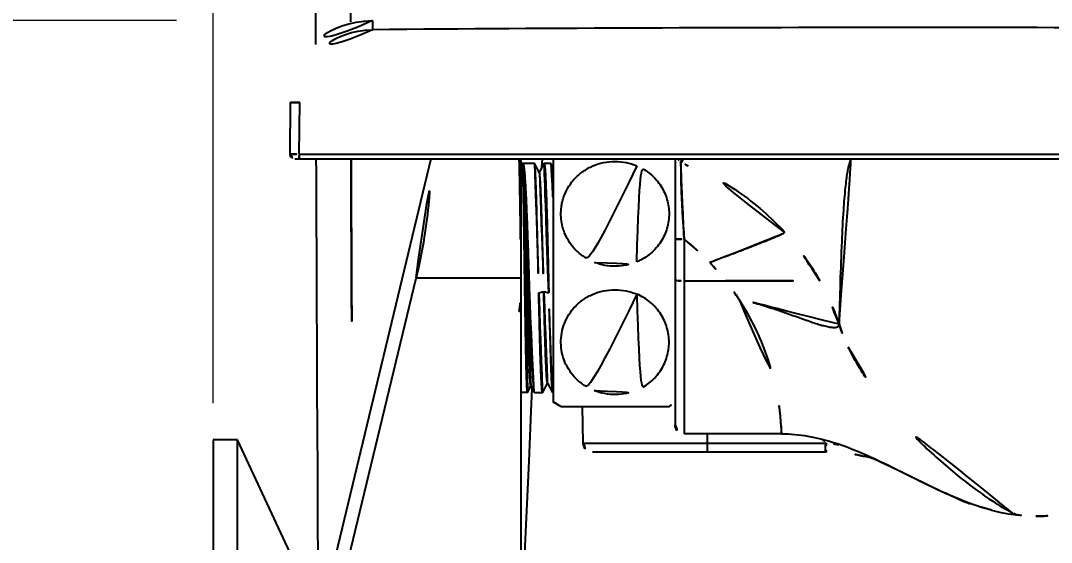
# Model space of a CAD drawing. Extents: x 16296684858 to 16296688009, y -37409618718 to -37409616409.
# Drawn here: x 16296686626.2 to 16296686738.7, y -37409618259.1 to -37409618202.1 of the extents above; entities that cross this region are included whole.
import ezdxf

# ---------------------------------------------------------------- set-up
doc = ezdxf.new("R2010")
doc.units = 0
doc.header["$LTSCALE"] = 10
doc.header["$MEASUREMENT"] = 0
doc.header["$PDMODE"] = 3
doc.header["$PDSIZE"] = -10
doc.layers.get('0').update_dxf_attribs({"linetype": 'CONTINUOUS'})
doc.layers.get('DEFPOINTS').update_dxf_attribs({"linetype": 'CONTINUOUS'})
doc.styles.add('Daelim Dimension', font='')
doc.styles.get('Daelim Dimension').set_extended_font_data('나눔고딕')
doc.dimstyles.new('DEFAULT', dxfattribs={"dimscale": 2, "dimtxt": 2, "dimasz": 2, "dimexe": 0, "dimexo": 2, "dimgap": 1, "dimtad": 1, "dimdec": 1, "dimzin": 9, "dimdsep": 46, "dimtxsty": 'Daelim Dimension', "dimcen": 0.5, "dimclrd": 252, "dimclre": 252, "dimclrt": 3, "dimadec": 1, "dimazin": 0, "dimtfac": 1, "dimtdec": 1, "dimtix": 1, "dimtmove": 0, "dimatfit": 3, "dimfxl": 1, "dimtolj": 1, "dimtzin": 1, "dimlwd": 9, "dimlwe": 9, "dimarcsym": 0})

# ---------------------------------------------------------------- blocks, each defined once
blk = doc.blocks.new('*D3')
at = {"color": 5, "lineweight": 9, "ltscale": 0.5, "transparency": 16777216}
for p, q in [((16296686647.237181, -37409618243.867683), (16296686647.237181, -37409618009.604767)), ((16296686702.95694, -37409618070.221809), (16296686702.95694, -37409618009.604767)), ((16296686647.237181, -37409618011.604767), (16296686571.895611, -37409618011.604767)), ((16296686694.95694, -37409618011.604767), (16296686655.237181, -37409618011.604767))]:
    blk.add_line(p, q, dxfattribs=at)
at = {"color": 5, "ltscale": 0.5, "transparency": 16777216}
for points in [[(16296686655.237181, -37409618010.271431), (16296686655.237181, -37409618012.938103), (16296686647.237181, -37409618011.604767)], [(16296686694.95694, -37409618010.271431), (16296686694.95694, -37409618012.938103), (16296686702.95694, -37409618011.604767)]]:
    blk.add_solid(points, dxfattribs=at)
at = {"layer": 'DEFPOINTS', "color": 0, "ltscale": 0.5, "transparency": 16777216}
for p in [(16296686702.95694, -37409618011.604767), (16296686702.95694, -37409618074.221809), (16296686647.237181, -37409618247.867683)]:
    blk.add_point(p, dxfattribs=at)
at = {"color": 7, "ltscale": 0.5, "transparency": 16777216, "insert": (16296686601.663851, -37409617998.317207), "char_height": 20, "attachment_point": 5, "style": 'Daelim Dimension'}
blk.add_mtext('\\A1;55.7', dxfattribs=at)
blk = doc.blocks.new('*D4')
at = {"color": 5, "lineweight": 9, "ltscale": 0.5, "transparency": 16777216}
for p, q in [((16296686772.38397, -37409618253.4183), (16296686772.38397, -37409618327.67316)), ((16296686647.23718, -37409618306.37591), (16296686647.23718, -37409618327.67316)), ((16296686764.38397, -37409618325.67316), (16296686655.23718, -37409618325.67316))]:
    blk.add_line(p, q, dxfattribs=at)
at = {"color": 5, "ltscale": 0.5, "transparency": 16777216}
for points in [[(16296686655.23718, -37409618324.33983), (16296686655.23718, -37409618327.0065), (16296686647.23718, -37409618325.67316)], [(16296686764.38397, -37409618324.33983), (16296686764.38397, -37409618327.0065), (16296686772.38397, -37409618325.67316)]]:
    blk.add_solid(points, dxfattribs=at)
at = {"layer": 'DEFPOINTS', "color": 0, "ltscale": 0.5, "transparency": 16777216}
for p in [(16296686772.38397, -37409618249.4183), (16296686647.23718, -37409618302.37591), (16296686647.23718, -37409618325.67316)]:
    blk.add_point(p, dxfattribs=at)
at = {"color": 7, "ltscale": 0.5, "transparency": 16777216, "insert": (16296686709.81058, -37409618312.27116), "char_height": 20, "attachment_point": 5, "style": 'Daelim Dimension'}
blk.add_mtext('\\A1;125.2', dxfattribs=at)
blk = doc.blocks.new('*D5')
at = {"color": 5, "lineweight": 9, "ltscale": 0.5, "transparency": 16777216}
for p, q in [((16296686796.137171, -37409618239.221786), (16296686796.137171, -37409618394.285606)), ((16296686647.237181, -37409618306.375648), (16296686647.237181, -37409618394.285606)), ((16296686788.137171, -37409618392.285606), (16296686655.237181, -37409618392.285606))]:
    blk.add_line(p, q, dxfattribs=at)
at = {"color": 5, "ltscale": 0.5, "transparency": 16777216}
for points in [[(16296686655.237181, -37409618390.952271), (16296686655.237181, -37409618393.618942), (16296686647.237181, -37409618392.285606)], [(16296686788.137171, -37409618390.952271), (16296686788.137171, -37409618393.618942), (16296686796.137171, -37409618392.285606)]]:
    blk.add_solid(points, dxfattribs=at)
at = {"layer": 'DEFPOINTS', "color": 0, "ltscale": 0.5, "transparency": 16777216}
for p in [(16296686796.137171, -37409618235.221786), (16296686647.237181, -37409618302.375648), (16296686647.237181, -37409618392.285606)]:
    blk.add_point(p, dxfattribs=at)
at = {"color": 7, "ltscale": 0.5, "transparency": 16777216, "insert": (16296686721.68717, -37409618378.883614), "char_height": 20, "attachment_point": 5, "style": 'Daelim Dimension'}
blk.add_mtext('\\A1;148.9', dxfattribs=at)
blk = doc.blocks.new('*D13')
at = {"color": 5, "lineweight": 9, "ltscale": 0.5, "transparency": 16777216}
for p, q in [((16296686643.23719, -37409617535.35121), (16296686554.64207, -37409617535.35121)), ((16296686556.64207, -37409617543.35121), (16296686556.64207, -37409618194.14514)), ((16296686643.23719, -37409618202.14514), (16296686554.64207, -37409618202.14514))]:
    blk.add_line(p, q, dxfattribs=at)
at = {"color": 5, "ltscale": 0.5, "transparency": 16777216}
for points in [[(16296686555.30873, -37409617543.35121), (16296686557.9754, -37409617543.35121), (16296686556.64207, -37409617535.35121)], [(16296686555.30873, -37409618194.14514), (16296686557.9754, -37409618194.14514), (16296686556.64207, -37409618202.14514)]]:
    blk.add_solid(points, dxfattribs=at)
at = {"layer": 'DEFPOINTS', "color": 0, "ltscale": 0.5, "transparency": 16777216}
for p in [(16296686647.23719, -37409617535.35121), (16296686556.64207, -37409618202.14514), (16296686647.23719, -37409618202.14514)]:
    blk.add_point(p, dxfattribs=at)
at = {"color": 7, "ltscale": 0.5, "transparency": 16777216, "insert": (16296686543.75507, -37409617868.74818), "char_height": 20, "attachment_point": 5, "rotation": 90, "style": 'Daelim Dimension'}
blk.add_mtext('\\A1;870', dxfattribs=at)

msp = doc.modelspace()

# ---------------------------------------------------------------- linework, layer by layer
at = {"color": 7, "linetype": 'Continuous'}
for p, q in [((16296686664.619129, -37409618202.145287), (16296686664.627069, -37409618203.136482)), ((16296686655.641581, -37409618216.71743), (16296686655.690901, -37409618211.066307)), ((16296686656.641529, -37409618216.718758), (16296686656.69088, -37409618211.069153)), ((16296686656.641529, -37409618216.718758), (16296686791.632799, -37409618216.718758)), ((16296686656.140829, -37409618217.221786), (16296686792.13426, -37409618217.221786)), ((16296686670.97716, -37409618217.221786), (16296686660.625719, -37409618260.338623)), ((16296686680.83717, -37409618217.405937), (16296686680.74127, -37409618217.221786)), ((16296686680.83717, -37409618288.371773), (16296686680.83717, -37409618217.406517)), ((16296686681.000811, -37409618217.721786), (16296686680.83717, -37409618217.721786)), ((16296686681.000811, -37409618217.721786), (16296686681.002741, -37409618217.723663)), ((16296686682.299009, -37409618217.721786), (16296686681.03306, -37409618217.721786)), ((16296686682.299009, -37409618217.721786), (16296686682.310659, -37409618217.732857)), ((16296686682.8403, -37409618218.749786), (16296686682.31032, -37409618217.732857)), ((16296686683.340931, -37409618217.735786), (16296686682.8263, -37409618218.722931)), ((16296686683.123329, -37409618218.153221), (16296686683.16452, -37409618217.221786)), ((16296686683.35527, -37409618217.721786), (16296686683.340719, -37409618217.735786)), ((16296686684.08815, -37409618217.721786), (16296686683.35527, -37409618217.721786)), ((16296686684.08815, -37409618217.721786), (16296686684.099461, -37409618217.732849)), ((16296686684.33717, -37409618218.189217), (16296686684.09926, -37409618217.732849)), ((16296686684.33717, -37409618217.221786), (16296686684.33717, -37409618243.721626)), ((16296686697.637171, -37409618217.221786), (16296686697.637171, -37409618246.221741)), ((16296686698.637199, -37409618225.985603), (16296686698.637171, -37409618247.221786)), ((16296686660.102921, -37409618268.861656), (16296686669.37953, -37409618230.221779)), ((16296686680.837009, -37409618230.221779), (16296686669.37953, -37409618230.221779)), ((16296686698.637199, -37409618230.518494), (16296686703.148291, -37409618230.518494)), ((16296686682.76738, -37409618231.844414), (16296686683.31629, -37409618231.707581)), ((16296686683.31764, -37409618231.707458), (16296686683.866859, -37409618231.844299)), ((16296686680.837151, -37409618233.873062), (16296686680.64068, -37409618233.873062)), ((16296686683.19718, -37409618242.707932), (16296686683.732889, -37409618241.680367)), ((16296686683.71883, -37409618241.653397), (16296686683.732889, -37409618241.680367)), ((16296686683.732889, -37409618241.680367), (16296686684.27006, -37409618242.710709)), ((16296686681.548349, -37409618242.721786), (16296686680.83717, -37409618242.721786)), ((16296686681.54739, -37409618242.721657), (16296686681.548349, -37409618242.721786)), ((16296686681.55512, -37409618242.715347), (16296686681.918699, -37409618242.017342)), ((16296686681.905359, -37409618241.99173), (16296686681.918699, -37409618242.017342)), ((16296686681.918699, -37409618242.017342), (16296686682.276159, -37409618242.702888)), ((16296686681.94825, -37409618244.746452), (16296686682.056999, -37409618242.28257)), ((16296686682.296, -37409618242.721786), (16296686682.27643, -37409618242.702888)), ((16296686682.296, -37409618242.721786), (16296686683.18309, -37409618242.721786)), ((16296686683.18309, -37409618242.721786), (16296686683.197729, -37409618242.707932)), ((16296686684.2812, -37409618242.721786), (16296686684.269859, -37409618242.710709)), ((16296686684.33717, -37409618242.721786), (16296686684.2812, -37409618242.721786)), ((16296686685.190359, -37409618244.222672), (16296686684.336941, -37409618243.721626)), ((16296686685.19018, -37409618244.221786), (16296686696.98406, -37409618244.221786)), ((16296686687.62002, -37409618248.239227), (16296686687.549891, -37409618244.221786)), ((16296686709.264271, -37409618247.221786), (16296686698.637171, -37409618247.221786)), ((16296686701.137159, -37409618247.221786), (16296686701.137171, -37409618249.221786)), ((16296686649.896391, -37409618247.867683), (16296686647.237181, -37409618247.867683)), ((16296686647.237181, -37409618247.867943), (16296686647.237181, -37409618302.375648)), ((16296686656.987181, -37409618263.062202), (16296686649.896391, -37409618247.867683)), ((16296686649.896391, -37409618302.375908), (16296686649.896391, -37409618247.867683)), ((16296686687.62002, -37409618248.239227), (16296686714.06078, -37409618248.239227)), ((16296686714.06078, -37409618249.221786), (16296686714.06078, -37409618248.239227)), ((16296686714.114071, -37409618248.243843), (16296686714.06078, -37409618248.239273)), ((16296686714.12122, -37409618249.221786), (16296686688.619869, -37409618249.221786)), ((16296686719.209721, -37409618249.889923), (16296686721.89587, -37409618251.133636)), ((16296686730.76899, -37409618255.116188), (16296686730.942751, -37409618255.172691)), ((16296686734.80949, -37409618256.047073), (16296686734.867889, -37409618256.05426))]:
    msp.add_line(p, q, dxfattribs=at)
for points in [[(16296686658.35001, -37409618149.602707), (16296686658.347481, -37409618152.370377), (16296686658.34479, -37409618157.757683), (16296686658.34479, -37409618163.096611), (16296686658.34725, -37409618168.386429), (16296686658.35195, -37409618173.626938), (16296686658.35869, -37409618178.818153), (16296686658.36731, -37409618183.960426), (16296686658.377621, -37409618189.054382), (16296686658.3895, -37409618194.100838), (16296686658.402809, -37409618199.100731), (16296686658.41972, -37409618204.766609)], [(16296686658.46278, -37409618217.222427), (16296686658.468121, -37409618218.658592), (16296686658.487, -37409618223.444237), (16296686658.506729, -37409618228.189461), (16296686658.527241, -37409618232.893967), (16296686658.54846, -37409618237.558357), (16296686658.57032, -37409618242.18322), (16296686658.59277, -37409618246.769302), (16296686658.615761, -37409618251.317238), (16296686658.639231, -37409618255.827721), (16296686658.67174, -37409618261.871841)], [(16296686680.999069, -37409618266.310577), (16296686681.23243, -37409618260.997658), (16296686681.46843, -37409618255.632912), (16296686681.70705, -37409618250.215988), (16296686681.94825, -37409618244.746452)], [(16296686721.89587, -37409618251.133636), (16296686726.74461, -37409618253.509697), (16296686727.332609, -37409618253.726753)], [(16296686732.180799, -37409618255.564392), (16296686733.05871, -37409618255.762787), (16296686733.98308, -37409618255.935982), (16296686734.262911, -37409618255.979797)]]:
    msp.add_lwpolyline(points, dxfattribs=at)
for centre, radius, start, end in [((16296699028.900579, -37409618161.269028), 12366.730665, 179.9451979612, 180.1900094175), ((16296686664.69055, -37409618211.144867), 8.999999, 90.45025425, 179.49992132), ((16296686664.69063, -37409618211.136147), 8.000031, 90.42226843, 179.51974667), ((16296686724.137171, -37409625701.434036), 7498.533806, 89.5453811487, 90.4546188513), ((16296686656.14156, -37409618216.721786), 0.5, 179.50108937, 269.9166597), ((16296686681.64629, -37409618248.35524), 34.999997, 60.13094202, 61.83763959), ((16296686686.75206, -37409618246.414558), 31.156149, 67.89378543, 68.30830883), ((16296686653.60503, -37409618230.4599), 27.250246, 352.80514395, 357.89781083), ((16296686681.24231, -37409618247.89505), 27.960225, 33.2713017, 38.42282015), ((16296686687.949089, -37409618244.668297), 29.143798, 18.80614515, 29.0462004), ((16296686737.50725, -37409618227.772614), 23.215327, 198.85047213, 205.45285417), ((16296686691.08717, -37409618233.200989), 12.499999, 237.31519523, 241.85231144), ((16296686691.08717, -37409618233.200989), 12.499999, 298.14716605, 301.62023004), ((16296686680.540501, -37409618248.182716), 28.738748, 7.77449602, 8.4633097), ((16296686698.637171, -37409618246.221786), 1, 180, 270), ((16296686688.619869, -37409618248.221786), 1, 181.00019544, 270), ((16296686737.577829, -37409618233.171638), 27.930003, 211.78634608, 212.64757172), ((16296686806.24552, -37409618248.303497), 92.131463, 179.96268667, 180.39984598), ((16296686714.12122, -37409618269.221786), 19.999998, 75.09945197, 90), ((16296686737.637171, -37409618233.221786), 22.999998, 242.88261888, 261.57205129), ((16296686739.2115, -37409618229.212433), 27.244611, 251.95206154, 252.32474716), ((16296686737.07127, -37409618237.935852), 18.251893, 261.17469017, 262.88151796), ((16296686741.888281, -37409618241.590843), 16.079031, 242.2308927, 242.56171883), ((16296686737.637171, -37409618233.221786), 22.999998, 261.94077289, 268.38064997)]:
    msp.add_arc(centre, radius, start, end, dxfattribs=at)
for points, knots in [([(16296686656.690861, -37409618211.066307), (16296686656.563311, -37409618211.065208), (16296686656.37809, -37409618211.063873), (16296686656.14246, -37409618211.062912), (16296686655.99276, -37409618211.062538), (16296686655.870411, -37409618211.063011), (16296686655.78627, -37409618211.062927), (16296686655.73768, -37409618211.064491), (16296686655.71192, -37409618211.06366), (16296686655.70112, -37409618211.06675), (16296686655.69091, -37409618211.064667), (16296686655.690901, -37409618211.066307)], [0, 0, 0, 0, 0.3826325284, 0.5555642902, 0.7070123467, 0.8312810618, 0.9237689526, 0.9568035002, 0.9806318732, 0.9950781787, 1, 1, 1, 1]), ([(16296686655.641569, -37409618216.717468), (16296686655.64159, -37409618216.715843), (16296686655.651871, -37409618216.71862), (16296686655.662571, -37409618216.715286), (16296686655.688391, -37409618216.716637), (16296686655.73694, -37409618216.715233), (16296686655.821091, -37409618216.715721), (16296686655.94342, -37409618216.715424), (16296686656.093121, -37409618216.715851), (16296686656.328751, -37409618216.716667), (16296686656.513981, -37409618216.717728), (16296686656.641529, -37409618216.718567)], [0, 0, 0, 0, 0.004878316, 0.0193138581, 0.0431382924, 0.0761707448, 0.1686590652, 0.2929313746, 0.4443819828, 0.6173252281, 1, 1, 1, 1]), ([(16296686656.64024, -37409618217.221786), (16296686656.643471, -37409618217.221062), (16296686656.637079, -37409618217.202072), (16296686656.64374, -37409618217.17942), (16296686656.640471, -37409618217.130333), (16296686656.641991, -37409618217.069847), (16296686656.641451, -37409618216.994041), (16296686656.64164, -37409618216.875793), (16296686656.641529, -37409618216.782692), (16296686656.641529, -37409618216.718758)], [0, 0, 0, 0, 0.0197349461, 0.0768675839, 0.1692784282, 0.2937310271, 0.4452761458, 0.6186397363, 1, 1, 1, 1]), ([(16296686662.28879, -37409618217.224709), (16296686662.2999, -37409618220.162567), (16296686662.34713, -37409618231.994766), (16296686662.4034, -37409618243.82692), (16296686662.449459, -37409618252.721207)], [0, 0, 0, 0, 0.2482942638, 1, 1, 1, 1]), ([(16296686680.632931, -37409618217.201347), (16296686680.643431, -37409618217.392517), (16296686680.66081, -37409618217.885941), (16296686680.68202, -37409618218.784286), (16296686680.703279, -37409618219.988136), (16296686680.72938, -37409618221.465202), (16296686680.755989, -37409618223.176193), (16296686680.788891, -37409618225.788277), (16296686680.817869, -37409618227.824913), (16296686680.83717, -37409618229.222801)], [0, 0, 0, 0, 0.04777017, 0.1231779002, 0.2242153884, 0.3481893445, 0.4917869274, 0.6511744578, 1, 1, 1, 1]), ([(16296686681.00741, -37409618217.74279), (16296686681.014179, -37409618217.784866), (16296686681.02149, -37409618217.90818), (16296686681.035061, -37409618218.148827), (16296686681.047729, -37409618218.501534), (16296686681.060961, -37409618218.962463), (16296686681.07375, -37409618219.527649), (16296686681.092211, -37409618220.47348), (16296686681.11846, -37409618221.86924), (16296686681.14925, -37409618223.76239), (16296686681.17765, -37409618225.894073), (16296686681.21142, -37409618228.185448), (16296686681.245991, -37409618230.55201), (16296686681.27758, -37409618232.906418), (16296686681.31432, -37409618235.161629), (16296686681.345051, -37409618236.940788), (16296686681.36908, -37409618238.252563), (16296686681.387569, -37409618239.130867), (16296686681.406839, -37409618239.926727), (16296686681.42672, -37409618240.63279), (16296686681.445921, -37409618241.242569), (16296686681.4618, -37409618241.687859), (16296686681.47509, -37409618241.991798), (16296686681.484699, -37409618242.179207), (16296686681.494471, -37409618242.339043), (16296686681.504391, -37409618242.470718), (16296686681.514391, -37409618242.574364), (16296686681.5243, -37409618242.648903), (16296686681.53311, -37409618242.694206), (16296686681.540649, -37409618242.714821), (16296686681.54508, -37409618242.721046), (16296686681.54739, -37409618242.721657)], [0, 0, 0, 0, 0.0051145811, 0.0147962409, 0.0289559011, 0.0474676539, 0.0701565437, 0.0968172206, 0.1610312466, 0.237738393, 0.3241061466, 0.4169459447, 0.5128328492, 0.6082262257, 0.6996023086, 0.7835920558, 0.8218359387, 0.8570965511, 0.8890509859, 0.9174016049, 0.941888632, 0.9622858853, 0.9708913492, 0.9784063015, 0.9848161119, 0.9901073027, 0.9942674781, 0.9972908123, 0.9991816452, 0.9997130557, 1, 1, 1, 1]), ([(16296686681.03306, -37409618217.721786), (16296686681.03116, -37409618217.721786), (16296686681.021761, -37409618217.723534), (16296686681.014851, -37409618217.731209), (16296686681.010389, -37409618217.73716)], [0, 0, 0, 0, 0.2044269473, 1, 1, 1, 1]), ([(16296686681.021799, -37409618217.760559), (16296686681.023649, -37409618217.764099), (16296686681.03236, -37409618217.784973), (16296686681.037279, -37409618217.807137), (16296686681.041071, -37409618217.825287)], [0, 0, 0, 0, 0.1770446723, 1, 1, 1, 1]), ([(16296686681.041071, -37409618217.825287), (16296686681.05308, -37409618217.882957), (16296686681.0721, -37409618218.03286), (16296686681.09754, -37409618218.307159), (16296686681.123461, -37409618218.679642), (16296686681.149561, -37409618219.14756), (16296686681.1749, -37409618219.707314), (16296686681.211201, -37409618220.622833), (16296686681.25708, -37409618221.955711), (16296686681.30978, -37409618223.749542), (16296686681.360689, -37409618225.757492), (16296686681.41411, -37409618227.911629), (16296686681.467779, -37409618230.137787), (16296686681.521049, -37409618232.359383), (16296686681.574209, -37409618234.498489), (16296686681.62727, -37409618236.479027), (16296686681.67337, -37409618237.997757), (16296686681.7111, -37409618239.081253), (16296686681.738251, -37409618239.777969), (16296686681.76535, -37409618240.387077), (16296686681.792219, -37409618240.902672), (16296686681.818939, -37409618241.320259), (16296686681.84231, -37409618241.605614), (16296686681.86224, -37409618241.782387), (16296686681.875509, -37409618241.876137), (16296686681.88879, -37409618241.943092), (16296686681.898939, -37409618241.979027), (16296686681.9055, -37409618241.991539)], [0, 0, 0, 0, 0.0073039293, 0.0187080085, 0.034178658, 0.0536029628, 0.0768331941, 0.1036702791, 0.1672391131, 0.2422364283, 0.3262445742, 0.4163478706, 0.509481506, 0.6024243404, 0.69195349, 0.7748651279, 0.8481457839, 0.880395975, 0.9093247261, 0.9346205518, 0.9560143454, 0.9733547088, 0.9865216942, 0.9915102875, 0.9954218524, 0.998249501, 1, 1, 1, 1]), ([(16296686682.27614, -37409618242.702827), (16296686682.268419, -37409618242.688004), (16296686682.25576, -37409618242.646988), (16296686682.239401, -37409618242.571274), (16296686682.222771, -37409618242.467293), (16296686682.197651, -37409618242.273521), (16296686682.167311, -37409618241.962761), (16296686682.13176, -37409618241.510178), (16296686682.096189, -37409618240.95446), (16296686682.06148, -37409618240.300758), (16296686682.026529, -37409618239.554993), (16296686681.976761, -37409618238.397072), (16296686681.91291, -37409618236.777107), (16296686681.841961, -37409618234.668617), (16296686681.76977, -37409618232.398087), (16296686681.69264, -37409618230.04837), (16296686681.61799, -37409618227.704933), (16296686681.541599, -37409618225.453293), (16296686681.47574, -37409618223.671967), (16296686681.421789, -37409618222.354012), (16296686681.381639, -37409618221.467377), (16296686681.341141, -37409618220.660744), (16296686681.301069, -37409618219.941383), (16296686681.260929, -37409618219.315872), (16296686681.22011, -37409618218.78994), (16296686681.184099, -37409618218.416267), (16296686681.1541, -37409618218.170822), (16296686681.133261, -37409618218.027443), (16296686681.11256, -37409618217.912048), (16296686681.09206, -37409618217.823982), (16296686681.07214, -37409618217.764633), (16296686681.055401, -37409618217.733856), (16296686681.045429, -37409618217.72641)], [0, 0, 0, 0, 0.0020035794, 0.0050977144, 0.009301505, 0.0146141362, 0.0285233698, 0.0467182215, 0.0690323571, 0.095268786, 0.1251887274, 0.158524248, 0.2341960577, 0.3195257212, 0.4114094372, 0.506501852, 0.60133587, 0.6924601572, 0.7765606028, 0.8150076188, 0.8505769572, 0.8829474254, 0.9118205969, 0.9369401335, 0.9580792087, 0.9750536763, 0.9819317396, 0.9877205247, 0.9924108793, 0.9960004763, 0.9985066394, 1, 1, 1, 1]), ([(16296686682.310499, -37409618217.732887), (16296686682.31761, -37409618217.746597), (16296686682.32774, -37409618217.787628), (16296686682.341339, -37409618217.865021), (16296686682.35446, -37409618217.975998), (16296686682.367809, -37409618218.11953), (16296686682.381069, -37409618218.295631), (16296686682.40019, -37409618218.593857), (16296686682.423571, -37409618219.043762), (16296686682.451639, -37409618219.672417), (16296686682.480659, -37409618220.414337), (16296686682.509001, -37409618221.261642), (16296686682.536739, -37409618222.205139), (16296686682.56422, -37409618223.234734), (16296686682.60351, -37409618224.746941), (16296686682.654329, -37409618226.763), (16296686682.710661, -37409618229.27179), (16296686682.747761, -37409618230.982323), (16296686682.768339, -37409618231.84446)], [0, 0, 0, 0, 0.003278413, 0.0088544565, 0.0167557635, 0.0269742829, 0.039485819, 0.0542626619, 0.0904571953, 0.1351733164, 0.1879338872, 0.2481753728, 0.3152481873, 0.3884379248, 0.4669570711, 0.6365713475, 0.8168164302, 1, 1, 1, 1]), ([(16296686683.35787, -37409618217.72226), (16296686683.35745, -37409618217.722107), (16296686683.35659, -37409618217.721863), (16296686683.355709, -37409618217.721786), (16296686683.35527, -37409618217.721786)], [0, 0, 0, 0, 0.5072976181, 1, 1, 1, 1]), ([(16296686683.865919, -37409618231.844383), (16296686683.846069, -37409618230.964767), (16296686683.804131, -37409618229.220734), (16296686683.74227, -37409618226.665894), (16296686683.692591, -37409618224.61673), (16296686683.649731, -37409618223.084923), (16296686683.61739, -37409618222.04734), (16296686683.585329, -37409618221.101097), (16296686683.55415, -37409618220.25679), (16296686683.523849, -37409618219.523849), (16296686683.49659, -37409618218.986603), (16296686683.473551, -37409618218.618553), (16296686683.457109, -37409618218.390648), (16296686683.440639, -37409618218.195778), (16296686683.424299, -37409618218.034607), (16296686683.4084, -37409618217.907227), (16296686683.39303, -37409618217.814568), (16296686683.3797, -37409618217.758087), (16296686683.367929, -37409618217.731293), (16296686683.361259, -37409618217.72345), (16296686683.35787, -37409618217.72226)], [0, 0, 0, 0, 0.1866629442, 0.3701052382, 0.5421797211, 0.6215239872, 0.6952109918, 0.7624134159, 0.8223843286, 0.8744535098, 0.9180444823, 0.9365094531, 0.9526835958, 0.9665215461, 0.9779912402, 0.9870638862, 0.9937203994, 0.9979767252, 0.9992379976, 1, 1, 1, 1]), ([(16296686684.09956, -37409618217.732857), (16296686684.10664, -37409618217.746536), (16296686684.11681, -37409618217.787468), (16296686684.130831, -37409618217.864647), (16296686684.1451, -37409618217.975281), (16296686684.160311, -37409618218.118393), (16296686684.175791, -37409618218.293968), (16296686684.19825, -37409618218.591293), (16296686684.225149, -37409618219.039864), (16296686684.25404, -37409618219.666779), (16296686684.281059, -37409618220.406761), (16296686684.30891, -37409618221.25177), (16296686684.327511, -37409618221.849274), (16296686684.33717, -37409618222.16407)], [0, 0, 0, 0, 0.0104014769, 0.0281023135, 0.0531894027, 0.0856335403, 0.1253482513, 0.1722387432, 0.2870607183, 0.4288719011, 0.5961899375, 0.7872481552, 1, 1, 1, 1]), ([(16296686693.47127, -37409618217.985847), (16296686693.09693, -37409618217.827003), (16296686692.308769, -37409618217.583267), (16296686691.07663, -37409618217.461571), (16296686689.844749, -37409618217.587952), (16296686688.67664, -37409618217.952179), (16296686687.79631, -37409618218.439217), (16296686687.17424, -37409618218.918549), (16296686686.618, -37409618219.441872), (16296686686.03804, -37409618220.183083), (16296686685.6182, -37409618221.01284), (16296686685.388769, -37409618221.704788), (16296686685.26786, -37409618222.232384), (16296686685.197769, -37409618222.766823), (16296686685.1807, -37409618223.304543), (16296686685.21542, -37409618223.84156), (16296686685.29948, -37409618224.374519), (16296686685.434999, -37409618224.899673), (16296686685.68784, -37409618225.585617), (16296686686.132959, -37409618226.406013), (16296686686.86418, -37409618227.282448), (16296686687.780849, -37409618228.012779), (16296686688.48657, -37409618228.375519), (16296686688.857969, -37409618228.521263)], [0, 0, 0, 0, 0.0662764631, 0.1333851374, 0.2004915428, 0.2667314099, 0.3314848938, 0.3632445445, 0.3945449996, 0.4557695146, 0.5155564756, 0.5450796745, 0.5744218795, 0.603636504, 0.6327897994, 0.6619619469, 0.6912122553, 0.7205974767, 0.7501995221, 0.8102030927, 0.8716928383, 0.934974747, 1, 1, 1, 1]), ([(16296686698.637211, -37409618225.985603), (16296686698.614651, -37409618225.44445), (16296686698.51067, -37409618224.38298), (16296686698.391781, -37409618222.83242), (16296686698.33643, -37409618221.385368), (16296686698.29257, -37409618220.273048), (16296686698.271749, -37409618219.480637), (16296686698.26236, -37409618218.976501), (16296686698.25699, -37409618218.539749), (16296686698.25436, -37409618218.174339), (16296686698.254, -37409618217.915802), (16296686698.255211, -37409618217.747498), (16296686698.25614, -37409618217.650261), (16296686698.258619, -37409618217.575012), (16296686698.258989, -37409618217.516769), (16296686698.264799, -37409618217.487312), (16296686698.26358, -37409618217.466133), (16296686698.26767, -37409618217.464661)], [0, 0, 0, 0, 0.190413111, 0.3747446228, 0.5466977188, 0.6994432335, 0.7661214864, 0.8253755189, 0.8767125938, 0.9196701271, 0.953863679, 0.9675577032, 0.9789192719, 0.987893979, 0.9944273396, 0.9984689202, 1, 1, 1, 1]), ([(16296686698.26771, -37409618217.464577), (16296686698.34811, -37409618217.448914), (16296686698.47085, -37409618217.353767), (16296686698.58061, -37409618217.260437), (16296686698.62882, -37409618217.21743)], [0, 0, 0, 0, 0.5591020687, 1, 1, 1, 1]), ([(16296686715.5371, -37409618235.273552), (16296686715.61162, -37409618232.256683), (16296686715.71661, -37409618228.097771), (16296686715.97179, -37409618223.134697), (16296686716.1483, -37409618220.889267), (16296686716.30183, -37409618219.546806), (16296686716.404989, -37409618218.824966), (16296686716.507931, -37409618218.263763), (16296686716.60668, -37409618217.847092), (16296686716.70689, -37409618217.54995), (16296686716.803431, -37409618217.341133), (16296686716.91782, -37409618217.221786), (16296686716.9877, -37409618217.221786)], [0, 0, 0, 0, 0.4965264314, 0.6844117468, 0.8176137049, 0.8670283318, 0.9066909501, 0.9376014351, 0.9607786383, 0.9773435666, 0.9885018386, 1, 1, 1, 1]), ([(16296686669.37953, -37409618230.221779), (16296686669.73222, -37409618228.752769), (16296686670.295361, -37409618225.959183), (16296686670.85137, -37409618221.608063), (16296686671.008301, -37409618218.735901), (16296686671.03381, -37409618217.198898)], [0, 0, 0, 0, 0.3446325788, 0.6493321048, 1, 1, 1, 1]), ([(16296686682.840281, -37409618218.749687), (16296686682.84741, -37409618218.763397), (16296686682.858231, -37409618218.8032), (16296686682.87248, -37409618218.877708), (16296686682.886721, -37409618218.982849), (16296686682.90826, -37409618219.182617), (16296686682.93347, -37409618219.505569), (16296686682.96237, -37409618219.977219), (16296686682.99144, -37409618220.556953), (16296686683.020821, -37409618221.238968), (16296686683.050381, -37409618222.017067), (16296686683.09145, -37409618223.221741), (16296686683.14119, -37409618224.896751), (16296686683.1998, -37409618227.05825), (16296686683.25749, -37409618229.353867), (16296686683.29797, -37409618230.9189), (16296686683.317961, -37409618231.707619)], [0, 0, 0, 0, 0.0035721801, 0.0094259695, 0.0175938296, 0.0280789868, 0.0559075078, 0.0924904224, 0.1373651028, 0.1901477827, 0.2503706037, 0.3174496598, 0.4689162262, 0.6379276112, 0.8175312303, 1, 1, 1, 1]), ([(16296686693.47109, -37409618228.459671), (16296686693.6082, -37409618228.401543), (16296686693.87604, -37409618228.273468), (16296686694.388029, -37409618227.98571), (16296686694.976219, -37409618227.561203), (16296686695.588711, -37409618226.962669), (16296686696.09593, -37409618226.293678), (16296686696.49283, -37409618225.570511), (16296686696.86972, -37409618224.560577), (16296686697.06242, -37409618223.222343), (16296686696.86998, -37409618221.884064), (16296686696.49329, -37409618220.874046), (16296686696.09654, -37409618220.150833), (16296686695.589479, -37409618219.481796), (16296686694.977051, -37409618218.883011), (16296686694.26816, -37409618218.371399), (16296686693.744089, -37409618218.101646), (16296686693.47127, -37409618217.985847)], [0, 0, 0, 0, 0.0334735229, 0.0666459872, 0.1319283082, 0.1958320237, 0.2584408839, 0.3199357143, 0.3805599076, 0.5000206366, 0.6194806154, 0.6801035859, 0.7415967147, 0.8042040095, 0.8681063053, 0.9333868529, 1, 1, 1, 1]), ([(16296686709.637199, -37409618225.25486), (16296686708.115841, -37409618223.593842), (16296686704.643511, -37409618220.589783), (16296686700.60409, -37409618218.412804), (16296686698.47695, -37409618217.548782)], [0, 0, 0, 0, 0.4952232499, 1, 1, 1, 1]), ([(16296686701.418859, -37409618228.533058), (16296686702.320629, -37409618228.207199), (16296686703.66489, -37409618227.708519), (16296686705.42025, -37409618227.040558), (16296686706.644699, -37409618226.566658), (16296686707.72472, -37409618226.140739), (16296686708.50741, -37409618225.820412), (16296686709.016029, -37409618225.596619), (16296686709.29669, -37409618225.464661), (16296686709.497299, -37409618225.356789), (16296686709.60375, -37409618225.288963), (16296686709.637211, -37409618225.25486)], [0, 0, 0, 0, 0.3247915379, 0.4856467255, 0.6361947733, 0.7695231171, 0.8789228537, 0.922584867, 0.9578064647, 0.9838192491, 1, 1, 1, 1]), ([(16296686697.637171, -37409618225.968132), (16296686697.637171, -37409618225.969841), (16296686697.647079, -37409618225.96965), (16296686697.65831, -37409618225.972427), (16296686697.68387, -37409618225.973228), (16296686697.73259, -37409618225.976013), (16296686697.816629, -37409618225.978172), (16296686697.939039, -37409618225.980827), (16296686698.088739, -37409618225.982849), (16296686698.32439, -37409618225.985031), (16296686698.50964, -37409618225.985603), (16296686698.637199, -37409618225.985603)], [0, 0, 0, 0, 0.0051360346, 0.0196506702, 0.0435127883, 0.0765632473, 0.1690494234, 0.2932866146, 0.4446809532, 0.6175421019, 1, 1, 1, 1]), ([(16296686698.63731, -37409618225.985451), (16296686698.87896, -37409618226.1782), (16296686699.84943, -37409618226.978607), (16296686700.762951, -37409618227.84758), (16296686701.41857, -37409618228.533348)], [0, 0, 0, 0, 0.2457421441, 1, 1, 1, 1]), ([(16296686713.427401, -37409618230.518494), (16296686713.17207, -37409618230.059914), (16296686712.065491, -37409618228.199013), (16296686710.744841, -37409618226.464142), (16296686709.637211, -37409618225.254837)], [0, 0, 0, 0, 0.2424600619, 1, 1, 1, 1]), ([(16296686688.857969, -37409618228.521263), (16296686689.222561, -37409618228.66433), (16296686689.986231, -37409618228.879669), (16296686691.172569, -37409618228.978577), (16296686692.35458, -37409618228.846458), (16296686693.11134, -37409618228.612282), (16296686693.47109, -37409618228.459671)], [0, 0, 0, 0, 0.2488139209, 0.5004119237, 0.7517359152, 1, 1, 1, 1]), ([(16296686693.47109, -37409618231.98391), (16296686693.28476, -37409618231.904869), (16296686692.99752, -37409618231.802406), (16296686692.606331, -37409618231.691032), (16296686692.006281, -37409618231.553741), (16296686691.079201, -37409618231.461609), (16296686689.84939, -37409618231.586891), (16296686688.68261, -37409618231.950447), (16296686687.63423, -37409618232.527397), (16296686686.745621, -37409618233.282043), (16296686686.043409, -37409618234.173843), (16296686685.541439, -37409618235.162872), (16296686685.244921, -37409618236.212662), (16296686685.15484, -37409618237.290627), (16296686685.271191, -37409618238.366707), (16296686685.59395, -37409618239.410583), (16296686686.121771, -37409618240.389343), (16296686686.848761, -37409618241.266006), (16296686687.759109, -37409618242.000099), (16296686688.46232, -37409618242.363876), (16296686688.8323, -37409618242.510857)], [0, 0, 0, 0, 0.033045243, 0.049684307, 0.0663900391, 0.1335205523, 0.2006444182, 0.2669155852, 0.3317029372, 0.3947116777, 0.4559840095, 0.5158160781, 0.5746479635, 0.6329871103, 0.6913594165, 0.7502899727, 0.8102806934, 0.8717610173, 0.9349999877, 1, 1, 1, 1]), ([(16296686697.637171, -37409618230.501038), (16296686697.637171, -37409618230.502747), (16296686697.647079, -37409618230.502541), (16296686697.65831, -37409618230.50531), (16296686697.68387, -37409618230.506126), (16296686697.73258, -37409618230.508888), (16296686697.816641, -37409618230.511047), (16296686697.888639, -37409618230.51265), (16296686697.930059, -37409618230.513367)], [0, 0, 0, 0, 0.0175119914, 0.0670015004, 0.1483624726, 0.2610523286, 0.5763962506, 1, 1, 1, 1]), ([(16296686697.930059, -37409618230.513367), (16296686697.98056, -37409618230.514259), (16296686698.216261, -37409618230.517502), (16296686698.451981, -37409618230.518494), (16296686698.637199, -37409618230.518494)], [0, 0, 0, 0, 0.2142221988, 1, 1, 1, 1]), ([(16296686703.148291, -37409618230.518494), (16296686705.318609, -37409618230.531036), (16296686708.745041, -37409618230.535103), (16296686712.1714, -37409618230.518494), (16296686713.427429, -37409618230.518494)], [0, 0, 0, 0, 0.6334230341, 1, 1, 1, 1]), ([(16296686682.768339, -37409618231.84446), (16296686682.785839, -37409618232.571373), (16296686682.81983, -37409618233.984627), (16296686682.871519, -37409618236.021873), (16296686682.910589, -37409618237.614532), (16296686682.94537, -37409618238.78006), (16296686682.971781, -37409618239.556023), (16296686682.99893, -37409618240.257248), (16296686683.026131, -37409618240.878128), (16296686683.05205, -37409618241.413742), (16296686683.075979, -37409618241.85984), (16296686683.096451, -37409618242.173927), (16296686683.11381, -37409618242.377609), (16296686683.126011, -37409618242.4944), (16296686683.13829, -37409618242.586052), (16296686683.15089, -37409618242.654709), (16296686683.162649, -37409618242.695938), (16296686683.17351, -37409618242.718849), (16296686683.180441, -37409618242.721313)], [0, 0, 0, 0, 0.2002513282, 0.3893381651, 0.5612468695, 0.6390142522, 0.710477676, 0.7750723757, 0.8322765581, 0.8816370405, 0.9227560965, 0.9553150952, 0.968305277, 0.9790740333, 0.9876048785, 0.9938955086, 0.9979748357, 1, 1, 1, 1]), ([(16296686683.31629, -37409618231.707581), (16296686683.31839, -37409618231.790047), (16296686683.32057, -37409618231.954613), (16296686683.32983, -37409618232.282227), (16296686683.34474, -37409618232.848686), (16296686683.374941, -37409618233.947113), (16296686683.41535, -37409618235.442993), (16296686683.46133, -37409618237.108223), (16296686683.50358, -37409618238.373573), (16296686683.539869, -37409618239.269669), (16296686683.565981, -37409618239.842216), (16296686683.59152, -37409618240.34153), (16296686683.615431, -37409618240.763763), (16296686683.63866, -37409618241.105766), (16296686683.659109, -37409618241.339523), (16296686683.67679, -37409618241.484512), (16296686683.688801, -37409618241.561783), (16296686683.700899, -37409618241.617554), (16296686683.710421, -37409618241.647598), (16296686683.71632, -37409618241.658211)], [0, 0, 0, 0, 0.0248359186, 0.0495558341, 0.0986862739, 0.1954560914, 0.3804070824, 0.5492645912, 0.6970399185, 0.7616137774, 0.819295722, 0.8696113347, 0.9121519289, 0.9466288247, 0.9728297394, 0.9827815268, 0.9906173886, 0.9963433853, 1, 1, 1, 1]), ([(16296686684.26976, -37409618242.71067), (16296686684.264099, -37409618242.699738), (16296686684.255301, -37409618242.668297), (16296686684.24358, -37409618242.609512), (16296686684.23155, -37409618242.526947), (16296686684.212891, -37409618242.370529), (16296686684.19021, -37409618242.117157), (16296686684.164021, -37409618241.745552), (16296686684.138439, -37409618241.28595), (16296686684.114559, -37409618240.741867), (16296686684.09136, -37409618240.117462), (16296686684.05864, -37409618239.138687), (16296686684.016171, -37409618237.755051), (16296686683.961969, -37409618235.93322), (16296686683.91358, -37409618233.93718), (16296686683.881809, -37409618232.55471), (16296686683.865919, -37409618231.844383)], [0, 0, 0, 0, 0.0033964068, 0.0089086522, 0.0165686092, 0.0263765236, 0.0523641262, 0.0866972976, 0.1291148162, 0.17930449, 0.2368849355, 0.3014277163, 0.4493766883, 0.6186458959, 0.8040610675, 1, 1, 1, 1]), ([(16296686693.47109, -37409618231.98391), (16296686693.743851, -37409618232.099586), (16296686694.266939, -37409618232.371117), (16296686694.9757, -37409618232.882462), (16296686695.589531, -37409618233.480057), (16296686696.09482, -37409618234.150642), (16296686696.492849, -37409618234.872864), (16296686696.77783, -37409618235.634689), (16296686696.94677, -37409618236.422043), (16296686697.02425, -37409618237.486443), (16296686696.831591, -37409618238.831383), (16296686696.25931, -37409618240.07859), (16296686695.589609, -37409618240.961609), (16296686694.97698, -37409618241.560493), (16296686694.2682, -37409618242.072281), (16296686693.74407, -37409618242.341957), (16296686693.47127, -37409618242.457741)], [0, 0, 0, 0, 0.0665956197, 0.1318769663, 0.1957983169, 0.2584040056, 0.31991977, 0.3805342202, 0.4405659256, 0.5002933807, 0.6197567986, 0.7415600131, 0.8041841604, 0.8681002764, 0.933387686, 1, 1, 1, 1]), ([(16296686704.618999, -37409618232.556297), (16296686705.252331, -37409618233.551369), (16296686706.410101, -37409618235.53524), (16296686707.99741, -37409618239.31839), (16296686708.700899, -37409618242.169487), (16296686708.966249, -37409618243.952766)], [0, 0, 0, 0, 0.2881226838, 0.5596058019, 1, 1, 1, 1]), ([(16296686715.5371, -37409618235.273552), (16296686715.536381, -37409618235.321297), (16296686715.521191, -37409618235.414368), (16296686715.431959, -37409618235.52919), (16296686715.28964, -37409618235.588837), (16296686715.035351, -37409618235.620499), (16296686714.639759, -37409618235.598824), (16296686714.207529, -37409618235.516228), (16296686713.81909, -37409618235.416847), (16296686713.38587, -37409618235.294762), (16296686712.81592, -37409618235.117317), (16296686712.10836, -37409618234.869888), (16296686711.103769, -37409618234.511017), (16296686709.78373, -37409618234.052689), (16296686708.144251, -37409618233.475403), (16296686706.41787, -37409618232.951027), (16296686705.22781, -37409618232.664673), (16296686704.618999, -37409618232.556297)], [0, 0, 0, 0, 0.0123878595, 0.0236504557, 0.0361063293, 0.051302211, 0.0899733057, 0.1382423574, 0.1653568443, 0.1940102395, 0.2550408055, 0.3202266676, 0.3885173936, 0.5318837115, 0.6828600465, 0.8395236323, 1, 1, 1, 1]), ([(16296686716.544279, -37409618237.750023), (16296686716.817711, -37409618238.326447), (16296686717.98513, -37409618240.560852), (16296686719.455339, -37409618242.627052), (16296686720.646191, -37409618244.083023)], [0, 0, 0, 0, 0.2532788261, 1, 1, 1, 1]), ([(16296686683.180441, -37409618242.721313), (16296686683.18087, -37409618242.721474), (16296686683.181749, -37409618242.72171), (16296686683.18265, -37409618242.721786), (16296686683.18309, -37409618242.721786)], [0, 0, 0, 0, 0.5075777257, 1, 1, 1, 1]), ([(16296686688.8323, -37409618242.510857), (16296686689.1984, -37409618242.656273), (16296686689.965549, -37409618242.876793), (16296686691.15885, -37409618242.978867), (16296686692.34866, -37409618242.849297), (16296686693.109409, -37409618242.611313), (16296686693.47127, -37409618242.457741)], [0, 0, 0, 0, 0.2487621813, 0.5003499711, 0.7517519163, 1, 1, 1, 1]), ([(16296686709.01511, -37409618244.29528), (16296686709.045521, -37409618244.51799), (16296686709.09766, -37409618244.936737), (16296686709.157419, -37409618245.524193), (16296686709.199039, -37409618246.027267), (16296686709.22681, -37409618246.442688), (16296686709.24295, -37409618246.733459), (16296686709.252439, -37409618246.919899), (16296686709.258579, -37409618247.026291), (16296686709.26091, -37409618247.106232), (16296686709.2673, -37409618247.17025), (16296686709.26152, -37409618247.196587), (16296686709.26836, -37409618247.221764), (16296686709.2644, -37409618247.221786)], [0, 0, 0, 0, 0.2294844805, 0.4307877621, 0.6028268201, 0.7447747943, 0.8559839974, 0.8998536767, 0.9358199685, 0.9638478404, 0.9839031701, 0.9959548456, 1, 1, 1, 1]), ([(16296686734.39698, -37409618255.81813), (16296686733.682421, -37409618255.44191), (16296686731.80648, -37409618254.305313), (16296686728.585199, -37409618251.945129), (16296686724.62952, -37409618248.489319), (16296686721.95561, -37409618245.682068), (16296686720.64584, -37409618244.083023)], [0, 0, 0, 0, 0.1333659634, 0.3616586521, 0.6586374841, 1, 1, 1, 1]), ([(16296686709.264339, -37409618247.22171), (16296686710.22613, -37409618247.221786), (16296686712.153311, -37409618247.403427), (16296686715.427071, -37409618248.224907), (16296686718.99839, -37409618249.682426), (16296686722.86636, -37409618251.616707), (16296686726.72987, -37409618253.559631), (16296686729.399731, -37409618254.669823), (16296686730.77066, -37409618255.116524)], [0, 0, 0, 0, 0.1250487877, 0.250212089, 0.4376585144, 0.6251047814, 0.8125321376, 1, 1, 1, 1]), ([(16296686714.12122, -37409618249.221817), (16296686714.119699, -37409618249.221848), (16296686714.12182, -37409618249.212219), (16296686714.118771, -37409618249.202232), (16296686714.119539, -37409618249.178062), (16296686714.117781, -37409618249.132584), (16296686714.117411, -37409618249.053596), (16296686714.1166, -37409618248.986092), (16296686714.116301, -37409618248.947144)], [0, 0, 0, 0, 0.0166476031, 0.0657747898, 0.1468876332, 0.2594100457, 0.5748789154, 1, 1, 1, 1]), ([(16296686734.868931, -37409618256.054382), (16296686734.85976, -37409618256.053528), (16296686734.82843, -37409618256.030899), (16296686734.752609, -37409618256.00238), (16296686734.63191, -37409618255.938171), (16296686734.535061, -37409618255.890106), (16296686734.47913, -37409618255.861076)], [0, 0, 0, 0, 0.0635295075, 0.2526962897, 0.565497314, 1, 1, 1, 1]), ([(16296686736.987169, -37409618256.212624), (16296686737.03064, -37409618256.213867), (16296686737.20031, -37409618256.208366), (16296686737.566271, -37409618256.205002), (16296686738.13587, -37409618256.184013), (16296686738.579, -37409618256.160843), (16296686738.8258, -37409618256.144943)], [0, 0, 0, 0, 0.070909077, 0.2765566443, 0.5967929984, 1, 1, 1, 1])]:
    msp.add_open_spline(points, degree=3, knots=knots, dxfattribs=at)
for points in [[(16296686681.002871, -37409618217.723907), (16296686681.003759, -37409618217.725731), (16296686681.004311, -37409618217.727707), (16296686681.00481, -37409618217.729683)], [(16296686681.00481, -37409618217.729683), (16296686681.00593, -37409618217.733994), (16296686681.006701, -37409618217.738403), (16296686681.00741, -37409618217.74279)], [(16296686681.045429, -37409618217.72641), (16296686681.04191, -37409618217.723778), (16296686681.03747, -37409618217.721786), (16296686681.033079, -37409618217.721786)], [(16296686697.931709, -37409618217.244263), (16296686698.026739, -37409618217.338654), (16296686698.143181, -37409618217.415237), (16296686698.267651, -37409618217.464737)], [(16296686701.418859, -37409618228.533058), (16296686702.02359, -37409618229.169167), (16296686702.598989, -37409618229.833961), (16296686703.148291, -37409618230.518494)], [(16296686715.5037, -37409618248.415863), (16296686715.046009, -37409618248.324402), (16296686714.58077, -37409618248.250832), (16296686714.114071, -37409618248.243843)], [(16296686730.939329, -37409618255.170883), (16296686732.027611, -37409618255.517662), (16296686733.142321, -37409618255.79657), (16296686734.271009, -37409618255.971657)]]:
    msp.add_open_spline(points, degree=3, dxfattribs=at)

# ---------------------------------------------------------------- dimensions: what is measured, and where the dimension line sits
at = {"ltscale": 0.5}
dim = msp.add_linear_dim(base=(16296686556.642071, -37409618202.145142), p1=(16296686647.237181, -37409617535.351196), p2=(16296686647.237181, -37409618202.145126), angle=90, text='870', dimstyle='DEFAULT', override={"dimtxt": 10, "dimasz": 4, "dimexe": 1, "dimdec": 0, "dimclrd": 5, "dimclre": 5, "dimclrt": 7}, dxfattribs=at)
dim.commit()
dim.dimension.update_dxf_attribs({"geometry": '*D13', "text_midpoint": (16296686556.64205, -37409617868.748177), "dimtype": 160})
for base, p1, p2, text, picture, middle in [((16296686702.95694, -37409618011.604767), (16296686647.237181, -37409618247.867683), (16296686702.95694, -37409618074.221809), '55.7', '*D3', (16296686601.663851, -37409618011.604767)), ((16296686647.237181, -37409618392.285606), (16296686796.137171, -37409618235.221786), (16296686647.237181, -37409618302.375648), '148.9', '*D5', (16296686721.68717, -37409618392.285606))]:
    dim = msp.add_linear_dim(base=base, p1=p1, p2=p2, text=text, dimstyle='DEFAULT', override={"dimtxt": 10, "dimasz": 4, "dimexe": 1, "dimdec": 0, "dimclrd": 5, "dimclre": 5, "dimclrt": 7}, dxfattribs=at)
    dim.commit()
    dim.dimension.update_dxf_attribs({"geometry": picture, "text_midpoint": middle, "dimtype": 160})
dim = msp.add_linear_dim(base=(16296686647.237181, -37409618325.673157), p1=(16296686772.38397, -37409618249.418297), p2=(16296686647.237181, -37409618302.375908), text='125.2', dimstyle='DEFAULT', override={"dimtxt": 10, "dimasz": 4, "dimexe": 1, "dimdec": 0, "dimclrd": 5, "dimclre": 5, "dimclrt": 7}, dxfattribs=at)
dim.commit()
dim.dimension.update_dxf_attribs({"geometry": '*D4', "text_midpoint": (16296686709.810579, -37409618312.271156)})

doc.saveas('drawing.dxf')
